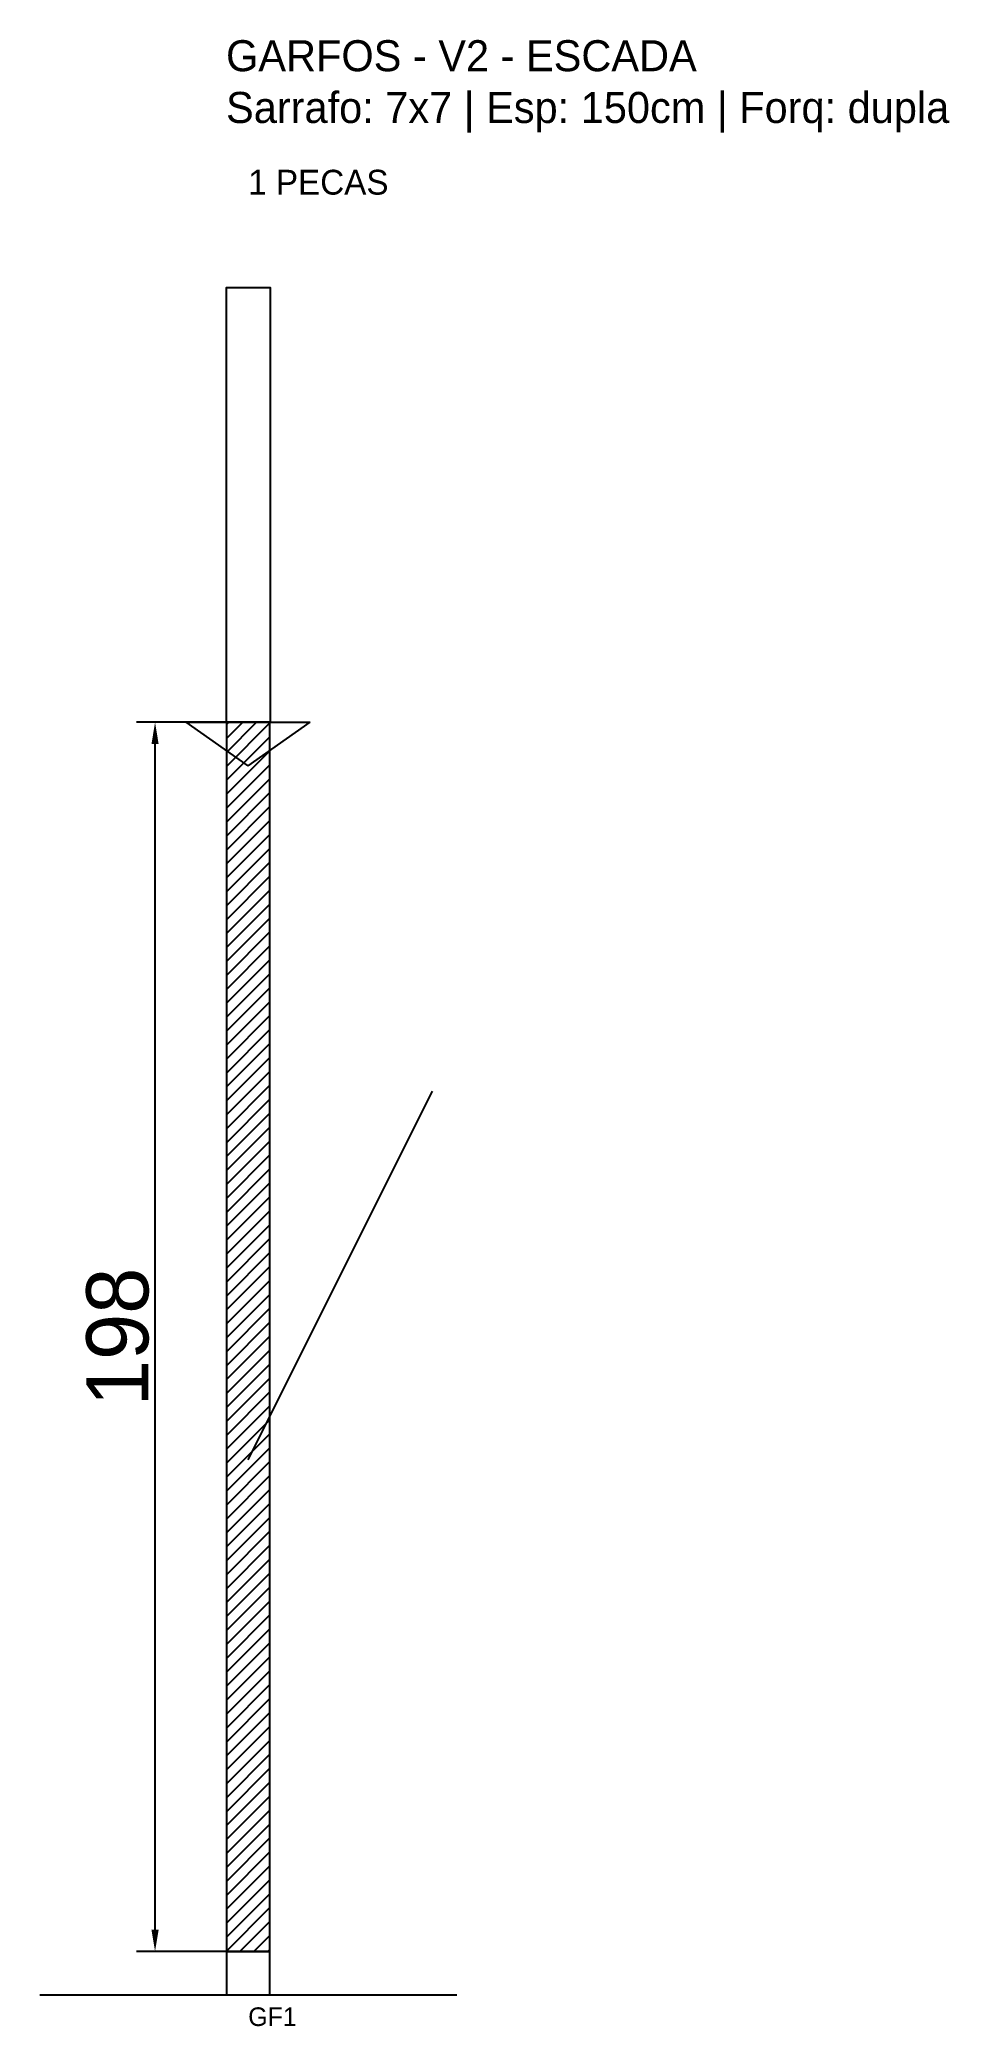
# Model space of a CAD drawing. Header units: metres. Extents: x -30 to 116, y -12 to 308.
import ezdxf

# ---------------------------------------------------------------- set-up
doc = ezdxf.new("R2010")
doc.units = ezdxf.units.M
for name, color, linetype in [('BARRA_ANCORAGEM', 1, 'Continuous'), ('COTA', 241, 'Continuous'), ('GARFOS OK', 3, 'Continuous'), ('NOME DA VIGA', 6, 'Continuous'), ('SARR_7x7', 40, 'Continuous'), ('VIGAS', 3, 'Continuous')]:
    doc.layers.add(name, color=color, linetype=linetype)
doc.dimstyles.new('EZ DXF', dxfattribs={"dimtxt": 10, "dimasz": 3.5, "dimexe": 3, "dimexo": 1.5, "dimgap": 1, "dimtad": 1, "dimdec": 1, "dimdsep": 46, "dimcen": 2.5, "dimazin": 3, "dimtfac": 1, "dimtmove": 0, "dimatfit": 3})

msp = doc.modelspace()

# ---------------------------------------------------------------- hatches: boundary and pattern name
at = {"layer": 'COTA'}
h = msp.add_hatch(dxfattribs=at)
h.set_pattern_fill('ANSI31', scale=0.5)
h.paths.add_polyline_path([(0.068351, 0), (7.068351, 0), (7.068351, 198), (0.068351, 198)])

# ---------------------------------------------------------------- linework, layer by layer
at = {"layer": 'BARRA_ANCORAGEM'}
msp.add_line((3.568351, 79.2), (33.268351, 138.6), dxfattribs=at)
at = {"layer": 'GARFOS OK'}
for p, q in [((3.568351, 191), (-6.431649, 198)), ((-6.431649, 198), (13.568351, 198)), ((3.568351, 191), (13.568351, 198))]:
    msp.add_line(p, q, dxfattribs=at)
at = {"layer": 'GARFOS OK', "linetype": 'CONTINUOUS'}
msp.add_line((-30, -7), (37.136702, -7), dxfattribs=at)
at = {"layer": 'GARFOS OK'}
msp.add_lwpolyline([(0.068351, 0), (7.068351, 0), (7.068351, 198), (0.068351, 198), (0.068351, 0)], dxfattribs=at)
at = {"layer": 'SARR_7x7'}
msp.add_lwpolyline([(0.068351, -7), (7.068351, -7), (7.068351, 0), (0.068351, 0), (0.068351, -7)], dxfattribs=at)
at = {"layer": 'VIGAS'}
msp.add_lwpolyline([(0, 198), (7.136702, 198), (7.136702, 268), (0, 268), (0, 198)], dxfattribs=at)

# ---------------------------------------------------------------- texts
at = {"layer": 'NOME DA VIGA'}
for s, height, p in [('1 PECAS', 4, (3.568351, 283)), ('GF1', 3, (3.568351, -12))]:
    msp.add_text(s, height=height, dxfattribs=at).set_placement(p)
at = {"layer": 'NOME DA VIGA', "insert": (0, 293), "char_height": 5, "attachment_point": 7}
msp.add_mtext('GARFOS - V2 - ESCADA\\PSarrafo: 7x7 | Esp: 150cm | Forq: dupla', dxfattribs=at)

# ---------------------------------------------------------------- dimensions: what is measured, and where the dimension line sits
at = {"layer": 'COTA'}
msp.add_linear_dim(base=(-11.431649, 0), p1=(3.568351, 0), p2=(3.568351, 198), angle=90, dimstyle='EZ DXF', dxfattribs=at).render()

doc.saveas('drawing.dxf')
